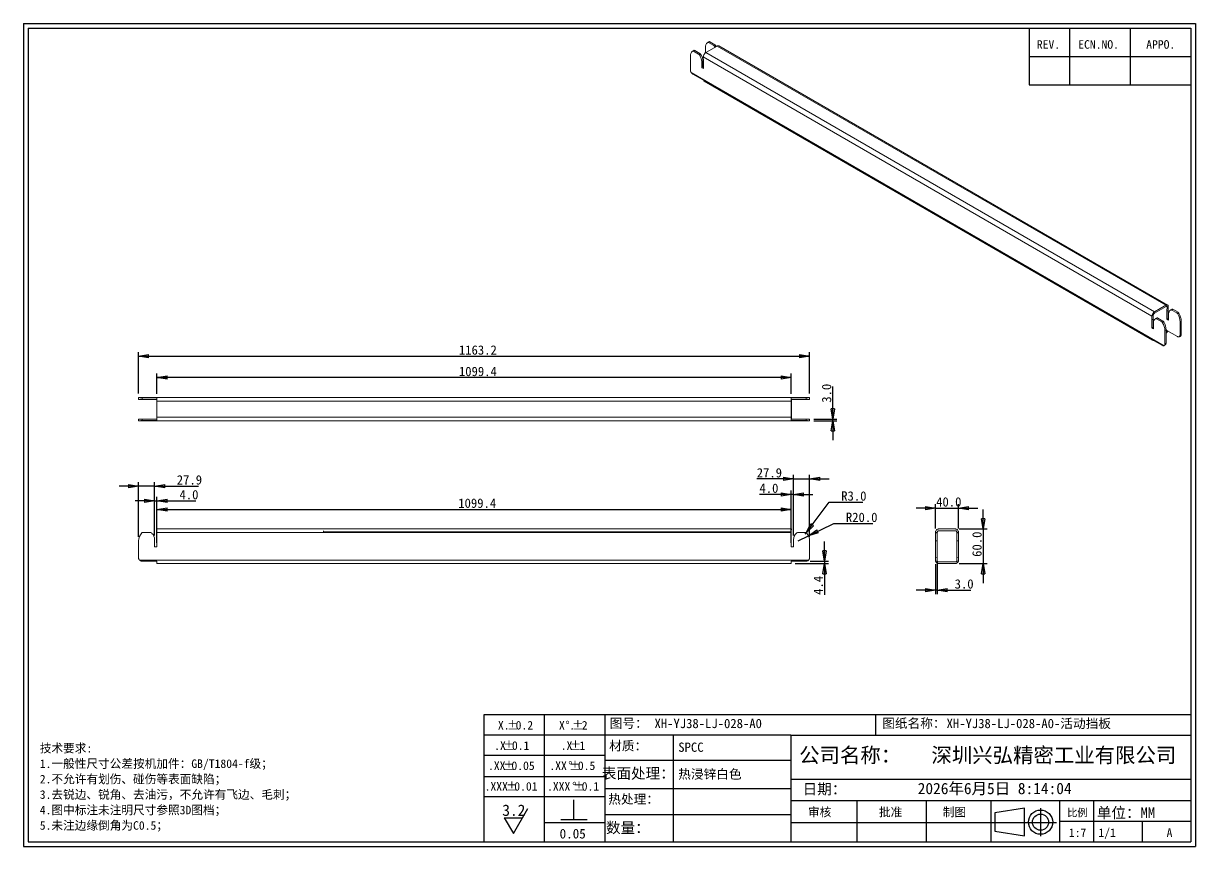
# Model space of a CAD drawing. Header units: millimetres. Extents: x 3 to 294, y 3 to 207.
import ezdxf

# ---------------------------------------------------------------- set-up
doc = ezdxf.new("R2010")
doc.units = ezdxf.units.MM
doc.linetypes.add('CENTERX2', pattern=[20.32, 12.7, -2.54, 2.54, -2.54])
doc.layers.add('图框', color=7, linetype='Continuous')
doc.layers.add('粗实线层', color=7, linetype='Continuous', lineweight=25)
doc.styles.add('SLDTEXTSTYLE0', font='SIMKAI.TTF')
doc.styles.add('SLDTEXTSTYLE1', font='SIMHEI.TTF', dxfattribs={"bigfont": 'bigfont'})
doc.styles.add('SLDTEXTSTYLE2', font='SIMSUN.TTC')
doc.styles.add('SLDTEXTSTYLE3', font='SIMSUN.TTC', dxfattribs={"bigfont": 'bigfont'})
doc.styles.add('SLDTEXTSTYLE4', font='SIMKAI.TTF')
doc.styles.add('SLDTEXTSTYLE5', font='SIMKAI.TTF', dxfattribs={"bigfont": 'bigfont'})
doc.dimstyles.new('SLDDIMSTYLE0', dxfattribs={"dimtxt": 2.3, "dimasz": 2.5, "dimexe": 0, "dimexo": 0.0625, "dimgap": 0.575, "dimtad": 2, "dimdec": 1, "dimlfac": 7, "dimrnd": 1e-09, "dimzin": 12, "dimdsep": 46, "dimtxsty": 'SLDTEXTSTYLE2', "dimblk1": 'CLOSED', "dimblk2": 'CLOSED', "dimsah": 1, "dimcen": 0.09, "dimadec": 0, "dimazin": 3, "dimtfac": 1, "dimtdec": 1, "dimtofl": 0, "dimtmove": 0, "dimatfit": 3, "dimldrblk": 'CLOSED', "dimfxl": 0, "dimfrac": 2, "dimtolj": 1, "dimtzin": 12, "dimarcsym": 0})
doc.dimstyles.new('SLDDIMSTYLE1', dxfattribs={"dimtxt": 2.3, "dimasz": 2.5, "dimexe": 0, "dimexo": 0.0625, "dimgap": 0.575, "dimtad": 2, "dimdec": 1, "dimlfac": 7, "dimrnd": 1e-09, "dimzin": 4, "dimdsep": 46, "dimtxsty": 'SLDTEXTSTYLE2', "dimblk1": 'CLOSED', "dimblk2": 'CLOSED', "dimsah": 1, "dimcen": 0.09, "dimadec": 0, "dimazin": 1, "dimtfac": 1, "dimtdec": 1, "dimtmove": 0, "dimatfit": 0, "dimldrblk": 'CLOSED', "dimfxl": 0, "dimfrac": 2, "dimtolj": 1, "dimtzin": 12, "dimarcsym": 0})
doc.dimstyles.new('SLDDIMSTYLE2', dxfattribs={"dimtxt": 2.3, "dimasz": 2.5, "dimexe": 0, "dimexo": 0.0625, "dimgap": 0.575, "dimtad": 2, "dimdec": 1, "dimlfac": 7, "dimrnd": 1e-09, "dimzin": 12, "dimdsep": 46, "dimtxsty": 'SLDTEXTSTYLE2', "dimblk1": 'CLOSED', "dimblk2": 'CLOSED', "dimsah": 1, "dimcen": 0.09, "dimadec": 0, "dimazin": 3, "dimtfac": 1, "dimtdec": 1, "dimtmove": 0, "dimatfit": 0, "dimldrblk": 'CLOSED', "dimfxl": 0, "dimfrac": 2, "dimtolj": 1, "dimtzin": 12, "dimarcsym": 0})
doc.dimstyles.new('SLDDIMSTYLE3', dxfattribs={"dimtxt": 2.3, "dimasz": 2.5, "dimexe": 0, "dimexo": 0.0625, "dimgap": 0.575, "dimtad": 0, "dimtih": 1, "dimtoh": 1, "dimdec": 1, "dimlfac": 7, "dimrnd": 1e-09, "dimzin": 4, "dimdsep": 46, "dimtxsty": 'SLDTEXTSTYLE2', "dimblk1": 'CLOSED', "dimblk2": 'CLOSED', "dimsah": 1, "dimcen": 0, "dimadec": 0, "dimazin": 1, "dimtfac": 1, "dimtdec": 1, "dimtofl": 0, "dimtmove": 0, "dimatfit": 3, "dimldrblk": 'CLOSED', "dimfxl": 0, "dimfrac": 2, "dimtolj": 1, "dimtzin": 12, "dimarcsym": 0})

# ---------------------------------------------------------------- blocks, each defined once
blk = doc.blocks.new('块8')
at = {"layer": '粗实线层'}
for p, q in [((184.46, 11.66), (184.46, 6.85)), ((181.31, 6.85), (187.82, 6.85))]:
    blk.add_line(p, q, dxfattribs=at)
blk = doc.blocks.new('SW_NOTE_0')
at = {"layer": '图框', "color": 0, "insert": (0, 3.26), "char_height": 2.8, "attachment_point": 1, "style": 'SLDTEXTSTYLE0'}
blk.add_mtext('3.2', dxfattribs=at)
blk = doc.blocks.new('块7')
at = {"layer": '图框', "lineweight": 25}
for p, q in [((135.52, 14.41), (139.1, 20.62)), ((133.27, 18.3), (137.77, 18.3)), ((133.27, 18.3), (135.52, 14.41))]:
    blk.add_line(p, q, dxfattribs=at)
at = {"layer": '图框', "color": 7}
blk.add_blockref('SW_NOTE_0', (132.77, 18.34), dxfattribs=at)
blk = doc.blocks.new('块9')
at = {"color": 7, "linetype": 'Continuous'}
blk.add_blockref('块7', (-132.98, -14.31), dxfattribs=at)
blk = doc.blocks.new('SW_NOTE_0_1')
at = {"layer": '图框', "color": 0, "attachment_point": 1, "style": 'SLDTEXTSTYLE1'}
for s, insert, char_height in [('技术要求:', (0, 2.46), 2.117), ('1.一般性尺寸公差按机加件：GB/T1804-f级；', (0, -1.36), 2.1167), ('2.不允许有划伤、碰伤等表面缺陷；', (0, -5.18), 2.1167), ('3.去锐边、锐角、去油污，不允许有飞边、毛刺；', (0, -9), 2.1167), ('4.图中标注未注明尺寸参照3D图档；', (0, -12.83), 2.1167), ('5.未注边缘倒角为C0.5；', (0, -16.65), 2.1167)]:
    blk.add_mtext(s, dxfattribs=dict(at, insert=insert, char_height=char_height))
blk = doc.blocks.new('SW_NOTE_0_2')
at = {"layer": '图框', "color": 0, "char_height": 2.117, "attachment_point": 2, "style": 'SLDTEXTSTYLE0'}
for s, insert in [('X.', (1.19, 2.46)), ('%%p', (3.42, 2.46)), ('0.2', (6.3, 2.46))]:
    blk.add_mtext(s, dxfattribs=dict(at, insert=insert))
blk = doc.blocks.new('SW_NOTE_0_3')
at = {"layer": '图框', "color": 0, "char_height": 2.117, "attachment_point": 2, "style": 'SLDTEXTSTYLE0'}
for s, insert in [('.X', (1.19, 2.46)), ('%%p', (3.42, 2.46)), ('0.1', (6.3, 2.46))]:
    blk.add_mtext(s, dxfattribs=dict(at, insert=insert))
blk = doc.blocks.new('SW_NOTE_0_4')
at = {"layer": '图框', "color": 0, "char_height": 2.117, "attachment_point": 2, "style": 'SLDTEXTSTYLE0'}
for s, insert in [('.XX', (1.79, 2.46)), ('%%p', (4.83, 2.46)), ('0.05', (8.31, 2.46))]:
    blk.add_mtext(s, dxfattribs=dict(at, insert=insert))
blk = doc.blocks.new('SW_NOTE_0_5')
at = {"layer": '图框', "color": 0, "char_height": 2.117, "attachment_point": 2, "style": 'SLDTEXTSTYLE0'}
for s, insert in [('.XXX', (2.38, 2.46)), ('%%p', (6.24, 2.46)), ('0.01', (9.72, 2.46))]:
    blk.add_mtext(s, dxfattribs=dict(at, insert=insert))
blk = doc.blocks.new('SW_NOTE_0_6')
at = {"layer": '图框', "color": 0, "char_height": 2.117, "attachment_point": 2}
for s, insert, style in [('.XXX', (2.38, 2.46), 'SLDTEXTSTYLE0'), ('%%d', (6.24, 2.46), 'SLDTEXTSTYLE0'), ('%%p', (7.4, 2.46), 'SLDTEXTSTYLE4'), ('0.1', (10.25, 2.46), 'SLDTEXTSTYLE0')]:
    blk.add_mtext(s, dxfattribs=dict(at, insert=insert, style=style))
blk = doc.blocks.new('SW_NOTE_0_7')
at = {"layer": '图框', "color": 0, "char_height": 2.117, "attachment_point": 2, "style": 'SLDTEXTSTYLE0'}
for s, insert in [('.XX', (1.79, 2.46)), ('%%d', (4.83, 2.46)), ('%%p', (5.96, 2.46)), ('0.5', (8.84, 2.46))]:
    blk.add_mtext(s, dxfattribs=dict(at, insert=insert))
blk = doc.blocks.new('SW_NOTE_0_8')
at = {"layer": '图框', "color": 0, "attachment_point": 2, "style": 'SLDTEXTSTYLE0'}
for s, insert, char_height in [('.X', (1.19, 2.46), 2.117), ('%%p', (3.42, 2.46), 2.117), ('1', (5.11, 2.46), 2.12)]:
    blk.add_mtext(s, dxfattribs=dict(at, insert=insert, char_height=char_height))
blk = doc.blocks.new('SW_NOTE_0_9')
at = {"layer": '图框', "color": 0, "attachment_point": 2, "style": 'SLDTEXTSTYLE0'}
for s, insert, char_height in [('X', (0.6, 2.46), 2.12), ('%%d', (2.01, 2.46), 2.117), ('.', (3.14, 2.46), 2.12), ('%%p', (4.55, 2.46), 2.117), ('2', (6.24, 2.46), 2.12)]:
    blk.add_mtext(s, dxfattribs=dict(at, insert=insert, char_height=char_height))
blk = doc.blocks.new('_Closed')
at = {"color": 0, "linetype": 'ByBlock', "lineweight": -2}
for p, q in [((-1, 0.166667), (0, 0)), ((-1, 0.166667), (-1, -0.166667)), ((0, 0), (-1, -0.166667)), ((0, 0), (-1, 0))]:
    blk.add_line(p, q, dxfattribs=at)
blk = doc.blocks.new('_D')
at = {"layer": '图框'}
for p, q in [((36.39, 78.48), (36.39, 87.75)), ((193.46, 78.48), (193.46, 87.75)), ((36.39, 86.75), (193.46, 86.75))]:
    blk.add_line(p, q, dxfattribs=at)
at = {"layer": '图框', "xscale": 2.5, "yscale": 2.5, "rotation": 180.0000000000004}
blk.add_blockref('_Closed', (36.39, 86.75, 197.21), dxfattribs=at)
at = {"layer": '图框', "xscale": 2.5, "yscale": 2.5}
blk.add_blockref('_Closed', (193.46, 86.75, 197.21), dxfattribs=at)
at = {"layer": '图框', "insert": (111.01, 89.43), "char_height": 2.3, "attachment_point": 1, "style": 'SLDTEXTSTYLE2'}
blk.add_mtext('1099.4', dxfattribs=at)
blk = doc.blocks.new('_D_1')
at = {"layer": '图框'}
for p, q in [((35.82, 88.86), (31.01, 88.86)), ((35.82, 80.32), (35.82, 89.86)), ((35.82, 88.86), (36.39, 88.86)), ((36.39, 80.86), (36.39, 89.86)), ((36.39, 88.86), (45.99, 88.86))]:
    blk.add_line(p, q, dxfattribs=at)
at = {"layer": '图框', "xscale": 2.5, "yscale": 2.5}
blk.add_blockref('_Closed', (35.82, 88.86, 197.21), dxfattribs=at)
at = {"layer": '图框', "xscale": 2.5, "yscale": 2.5, "rotation": 180.0000000000004}
blk.add_blockref('_Closed', (36.39, 88.86, 197.21), dxfattribs=at)
at = {"layer": '图框', "insert": (41.98, 91.54), "char_height": 2.3, "attachment_point": 1, "style": 'SLDTEXTSTYLE2'}
blk.add_mtext('4.0', dxfattribs=at)
blk = doc.blocks.new('_D_2')
at = {"layer": '图框'}
for p, q in [((31.84, 79.94), (31.84, 93.52)), ((35.82, 80.32), (35.82, 93.52)), ((31.84, 92.52), (27.03, 92.52)), ((35.82, 92.52), (31.84, 92.52)), ((35.82, 92.52), (46.66, 92.52))]:
    blk.add_line(p, q, dxfattribs=at)
at = {"layer": '图框', "xscale": 2.5, "yscale": 2.5}
for p, rotation in [((31.84, 92.52, 197.21), 4.249361584063304e-05), ((35.82, 92.52, 197.21), 180.0000424936158)]:
    blk.add_blockref('_Closed', p, dxfattribs=dict(at, rotation=rotation))
at = {"layer": '图框', "insert": (41.31, 95.2), "char_height": 2.3, "attachment_point": 1, "rotation": 0, "style": 'SLDTEXTSTYLE2'}
blk.add_mtext('27.9', dxfattribs=at)
blk = doc.blocks.new('_D_3')
at = {"layer": '图框'}
for p, q in [((193.46, 90.46), (185.58, 90.46)), ((193.46, 80.86), (193.46, 91.46)), ((194.03, 90.46), (193.46, 90.46)), ((194.03, 80.32), (194.03, 91.46)), ((194.03, 90.46), (198.83, 90.46))]:
    blk.add_line(p, q, dxfattribs=at)
at = {"layer": '图框', "xscale": 2.5, "yscale": 2.5}
for p, rotation in [((193.46, 90.46, 197.21), 359.9999999957581), ((194.03, 90.46, 197.21), 179.9999999957581)]:
    blk.add_blockref('_Closed', p, dxfattribs=dict(at, rotation=rotation))
at = {"layer": '图框', "insert": (185.58, 93.14), "char_height": 2.3, "attachment_point": 1, "rotation": 360, "style": 'SLDTEXTSTYLE2'}
blk.add_mtext('4.0', dxfattribs=at)
blk = doc.blocks.new('_D_4')
at = {"layer": '图框'}
for p, q in [((194.03, 94.28), (184.91, 94.28)), ((194.03, 80.32), (194.03, 95.28)), ((194.03, 94.28), (198.01, 94.28)), ((198.01, 79.94), (198.01, 95.28)), ((198.01, 94.28), (202.82, 94.28))]:
    blk.add_line(p, q, dxfattribs=at)
at = {"layer": '图框', "xscale": 2.5, "yscale": 2.5}
for p, rotation in [((194.03, 94.28, 197.21), 359.9999578701519), ((198.01, 94.28, 197.21), 179.9999578701519)]:
    blk.add_blockref('_Closed', p, dxfattribs=dict(at, rotation=rotation))
at = {"layer": '图框', "insert": (184.91, 96.95), "char_height": 2.3, "attachment_point": 1, "rotation": 360, "style": 'SLDTEXTSTYLE2'}
blk.add_mtext('27.9', dxfattribs=at)
blk = doc.blocks.new('_D_5')
at = {"layer": '图框'}
for p, q in [((201.67, 73.97), (201.67, 78.77)), ((194.45, 73.33), (202.67, 73.33)), ((198.14, 73.97), (202.67, 73.97)), ((201.67, 73.97), (201.67, 73.33)), ((201.67, 73.33), (201.67, 65.59))]:
    blk.add_line(p, q, dxfattribs=at)
at = {"layer": '图框', "xscale": 2.5, "yscale": 2.5}
for p, rotation in [((201.67, 73.97, 197.21), 270.0000000000004), ((201.67, 73.33, 197.21), 90.0000000000004)]:
    blk.add_blockref('_Closed', p, dxfattribs=dict(at, rotation=rotation))
at = {"layer": '图框', "insert": (199, 65.59), "char_height": 2.3, "attachment_point": 1, "rotation": 90, "style": 'SLDTEXTSTYLE2'}
blk.add_mtext('4.4', dxfattribs=at)
blk = doc.blocks.new('_D_6')
at = {"layer": '图框'}
for p, q in [((197.72, 80.2), (203.99, 83.27)), ((203.99, 83.27), (213.68, 83.27)), ((195.16, 78.94), (197.72, 80.2))]:
    blk.add_line(p, q, dxfattribs=at)
at = {"layer": '图框', "xscale": 2.5, "yscale": 2.5, "rotation": 206.0971748788632}
blk.add_blockref('_Closed', (197.72, 80.2, 197.21), dxfattribs=at)
at = {"layer": '图框', "insert": (206.99, 85.94), "char_height": 2.3, "attachment_point": 1, "style": 'SLDTEXTSTYLE2'}
blk.add_mtext('R20.0', dxfattribs=at)
blk = doc.blocks.new('_D_7')
at = {"layer": '图框'}
for p, q in [((197.17, 80.96), (202.83, 88.55)), ((202.83, 88.55), (211.18, 88.55)), ((196.91, 80.62), (197.17, 80.96))]:
    blk.add_line(p, q, dxfattribs=at)
at = {"layer": '图框', "xscale": 2.5, "yscale": 2.5, "rotation": 233.27117874216}
blk.add_blockref('_Closed', (197.17, 80.96, 197.21), dxfattribs=at)
at = {"layer": '图框', "insert": (205.83, 91.22), "char_height": 2.3, "attachment_point": 1, "style": 'SLDTEXTSTYLE2'}
blk.add_mtext('R3.0', dxfattribs=at)
blk = doc.blocks.new('_D_8')
at = {"layer": '图框'}
for p, q in [((36.39, 115.36), (36.39, 120.35)), ((193.45, 119.35), (36.39, 119.35)), ((193.45, 115.36), (193.45, 120.35))]:
    blk.add_line(p, q, dxfattribs=at)
at = {"layer": '图框', "xscale": 2.5, "yscale": 2.5, "rotation": 180.0000000000004}
blk.add_blockref('_Closed', (36.39, 119.35, -165.44), dxfattribs=at)
at = {"layer": '图框', "xscale": 2.5, "yscale": 2.5}
blk.add_blockref('_Closed', (193.45, 119.35, -165.44), dxfattribs=at)
at = {"layer": '图框', "insert": (111.17, 122.03), "char_height": 2.3, "attachment_point": 1, "style": 'SLDTEXTSTYLE2'}
blk.add_mtext('1099.4', dxfattribs=at)
blk = doc.blocks.new('_D_9')
at = {"layer": '图框'}
for p, q in [((31.84, 115.39), (31.84, 125.65)), ((198.01, 115.39), (198.01, 125.65)), ((31.84, 124.65), (198.01, 124.65))]:
    blk.add_line(p, q, dxfattribs=at)
at = {"layer": '图框', "xscale": 2.5, "yscale": 2.5}
for p, rotation in [((31.84, 124.65, -165.44), 179.9995921291836), ((198.01, 124.65, -165.44), 359.9995921291837)]:
    blk.add_blockref('_Closed', p, dxfattribs=dict(at, rotation=rotation))
at = {"layer": '图框', "insert": (111.17, 127.33), "char_height": 2.3, "attachment_point": 1, "rotation": 359.9996, "style": 'SLDTEXTSTYLE2'}
blk.add_mtext('1163.2', dxfattribs=at)
blk = doc.blocks.new('_D_10')
at = {"layer": '图框'}
for p, q in [((203.72, 109.11), (203.72, 117.16)), ((199.01, 109.11), (204.72, 109.11)), ((199.01, 108.68), (204.72, 108.68)), ((203.72, 108.68), (203.72, 109.11)), ((203.72, 108.68), (203.72, 103.87))]:
    blk.add_line(p, q, dxfattribs=at)
at = {"layer": '图框', "xscale": 2.5, "yscale": 2.5}
for p, rotation in [((203.72, 109.11, -165.44), 270.0000000000004), ((203.72, 108.68, -165.44), 90.0000000000004)]:
    blk.add_blockref('_Closed', p, dxfattribs=dict(at, rotation=rotation))
at = {"layer": '图框', "insert": (201.05, 113.14), "char_height": 2.3, "attachment_point": 1, "rotation": 90, "style": 'SLDTEXTSTYLE2'}
blk.add_mtext('3.0', dxfattribs=at)
blk = doc.blocks.new('_D_11')
at = {"layer": '图框'}
for p, q in [((229.17, 87.07), (224.36, 87.07)), ((229.17, 82.05), (229.17, 88.07)), ((229.17, 87.07), (234.88, 87.07)), ((234.88, 82.05), (234.88, 88.07)), ((234.88, 87.07), (239.69, 87.07))]:
    blk.add_line(p, q, dxfattribs=at)
at = {"layer": '图框', "xscale": 2.5, "yscale": 2.5}
for p, rotation in [((229.17, 87.07, 146.61), 7.556997923157315e-12), ((234.88, 87.07, 146.61), 180.0000000000076)]:
    blk.add_blockref('_Closed', p, dxfattribs=dict(at, rotation=rotation))
at = {"layer": '图框', "insert": (229.34, 89.75), "char_height": 2.3, "attachment_point": 1, "style": 'SLDTEXTSTYLE2'}
blk.add_mtext('40.0', dxfattribs=at)
blk = doc.blocks.new('_D_12')
at = {"layer": '图框'}
for p, q in [((240.97, 81.9), (240.97, 86.71)), ((235.03, 81.9), (241.97, 81.9)), ((240.97, 81.9), (240.97, 73.33)), ((235.03, 73.33), (241.97, 73.33)), ((240.97, 73.33), (240.97, 68.52))]:
    blk.add_line(p, q, dxfattribs=at)
at = {"layer": '图框', "xscale": 2.5, "yscale": 2.5}
for p, rotation in [((240.97, 81.9, 146.61), 270.0000000000209), ((240.97, 73.33, 146.61), 90.00000000002085)]:
    blk.add_blockref('_Closed', p, dxfattribs=dict(at, rotation=rotation))
at = {"layer": '图框', "insert": (238.29, 75), "char_height": 2.3, "attachment_point": 1, "rotation": 90, "style": 'SLDTEXTSTYLE2'}
blk.add_mtext('60.0', dxfattribs=at)
blk = doc.blocks.new('_D_13')
at = {"layer": '图框'}
for p, q in [((229.17, 73.19), (229.17, 65.77)), ((229.6, 73.9), (229.6, 65.77)), ((229.17, 66.77), (224.36, 66.77)), ((229.6, 66.77), (229.17, 66.77)), ((229.6, 66.77), (237.93, 66.77))]:
    blk.add_line(p, q, dxfattribs=at)
at = {"layer": '图框', "xscale": 2.5, "yscale": 2.5}
for p, rotation in [((229.17, 66.77, 146.61), 7.556997923157315e-12), ((229.6, 66.77, 146.61), 180.0000000000076)]:
    blk.add_blockref('_Closed', p, dxfattribs=dict(at, rotation=rotation))
at = {"layer": '图框', "insert": (233.92, 69.45), "char_height": 2.3, "attachment_point": 1, "style": 'SLDTEXTSTYLE2'}
blk.add_mtext('3.0', dxfattribs=at)

msp = doc.modelspace()

# ---------------------------------------------------------------- linework, layer by layer
at = {"color": 7, "linetype": 'Continuous', "lineweight": 18}
for p, q in [((169.345, 200.313), (169.042, 200.138)), ((169.559, 200.291), (169.256, 200.116)), ((169.559, 200.291), (170.827, 199.559)), ((172.216, 201.004), (172.216, 199.712)), ((172.286, 199.767), (175.115, 201.4)), ((173.082, 202.47), (172.779, 202.295)), ((173.297, 202.449), (172.994, 202.274)), ((174.261, 201.542), (172.994, 202.274)), ((173.297, 202.449), (174.565, 201.717)), ((174.261, 201.542), (174.565, 201.717)), ((174.767, 201.51), (174.464, 201.335)), ((174.464, 201.335), (174.567, 201.17)), ((174.567, 201.17), (174.87, 201.345)), ((174.567, 201.17), (174.605, 201.105)), ((174.87, 201.345), (174.767, 201.51)), ((174.908, 201.28), (174.87, 201.345)), ((286.214, 137.263), (175.115, 201.4)), ((286.64, 137.307), (175.546, 201.441)), ((168.478, 198.847), (168.478, 195.488)), ((170.524, 199.384), (169.256, 200.116)), ((170.524, 199.384), (170.827, 199.559)), ((171.03, 199.352), (170.727, 199.177)), ((170.727, 199.177), (170.829, 199.012)), ((170.829, 199.012), (171.132, 199.187)), ((171.132, 199.187), (171.03, 199.352)), ((171.599, 197.704), (171.296, 197.529)), ((171.296, 197.529), (171.296, 196.028)), ((171.599, 197.704), (171.599, 196.203)), ((171.7, 197.732), (171.689, 198.712)), ((282.771, 134.586), (171.689, 198.712)), ((171.7, 195.795), (171.7, 197.732)), ((172.286, 199.767), (283.386, 135.63)), ((168.67, 194.856), (285.779, 127.25)), ((171.296, 196.028), (171.599, 196.203)), ((171.296, 196.028), (171.7, 195.795)), ((171.599, 196.203), (171.7, 196.145)), ((171.724, 192.926), (169.118, 194.431)), ((171.878, 192.714), (282.937, 128.601)), ((286.311, 136.974), (283.381, 135.283)), ((286.214, 137.263), (283.386, 135.63)), ((286.51, 136.859), (286.497, 135.777)), ((286.8, 135.952), (286.812, 136.918)), ((282.771, 134.586), (282.759, 133.619)), ((282.759, 133.619), (283.062, 133.794)), ((282.759, 131.682), (282.759, 133.619)), ((283.062, 133.794), (283.074, 134.761)), ((283.062, 133.794), (283.062, 131.857)), ((283.881, 134.04), (283.578, 133.865)), ((283.934, 134.068), (283.631, 133.893)), ((283.631, 133.893), (283.733, 133.94)), ((283.733, 133.94), (284.036, 134.115)), ((283.934, 134.068), (283.881, 134.04)), ((284.036, 134.115), (283.934, 134.068)), ((284.239, 134.088), (283.936, 133.913)), ((285.204, 133.181), (283.936, 133.913)), ((284.239, 134.088), (285.507, 133.356)), ((286.497, 135.777), (286.8, 135.952)), ((286.497, 133.839), (286.497, 135.777)), ((286.8, 134.014), (286.497, 133.839)), ((286.901, 133.606), (286.497, 133.839)), ((286.8, 134.014), (286.8, 135.952)), ((286.901, 133.956), (286.8, 134.014)), ((286.901, 135.107), (286.901, 133.606)), ((287.618, 136.198), (287.315, 136.023)), ((287.671, 136.226), (287.368, 136.051)), ((287.368, 136.051), (287.471, 136.098)), ((287.471, 136.098), (287.774, 136.273)), ((287.671, 136.226), (287.618, 136.198)), ((287.774, 136.273), (287.671, 136.226)), ((287.977, 136.246), (287.673, 136.071)), ((288.941, 135.339), (287.673, 136.071)), ((287.977, 136.246), (289.244, 135.514)), ((288.941, 135.339), (289.244, 135.514)), ((289.464, 135.279), (289.161, 135.104)), ((283.062, 131.857), (282.759, 131.682)), ((283.163, 131.448), (282.759, 131.682)), ((283.062, 131.857), (283.163, 131.798)), ((283.163, 132.95), (283.163, 131.448)), ((285.204, 133.181), (285.507, 133.356)), ((285.726, 133.121), (285.423, 132.946)), ((286.285, 131.188), (285.982, 131.013)), ((285.982, 127.665), (285.982, 131.013)), ((286.285, 131.188), (286.285, 127.886)), ((286.295, 130.684), (286.285, 130.679)), ((286.496, 131.002), (289.103, 129.498)), ((286.497, 131.034), (286.497, 131.003)), ((290.022, 133.346), (289.719, 133.171)), ((289.719, 129.861), (289.719, 133.171)), ((290.022, 133.346), (290.022, 129.987)), ((285.387, 127.318), (282.78, 128.823)), ((286.285, 127.886), (285.982, 127.665)), ((289.501, 129.439), (289.806, 129.565)), ((290.022, 129.987), (289.719, 129.861)), ((289.83, 129.576), (289.801, 129.571)), ((285.825, 127.277), (286.129, 127.499)), ((31.837, 114.393), (31.837, 113.965)), ((32.108, 114.393), (197.726, 114.393)), ((36.394, 114.36), (32.708, 114.36)), ((32.708, 114.36), (32.708, 113.965)), ((36.394, 113.963), (32.708, 113.965)), ((36.366, 113.536), (36.366, 109.536)), ((36.372, 113.679), (36.372, 109.536)), ((36.394, 114.36), (36.394, 113.536)), ((36.394, 113.536), (36.394, 109.536)), ((193.455, 113.536), (36.394, 113.536)), ((197.141, 114.364), (193.455, 114.364)), ((193.455, 113.536), (193.455, 114.364)), ((197.141, 113.965), (193.455, 113.964)), ((193.455, 109.536), (193.455, 113.536)), ((193.478, 109.393), (193.478, 113.536)), ((193.484, 109.536), (193.484, 113.536)), ((197.141, 113.965), (197.141, 114.364)), ((198.012, 113.965), (198.012, 114.393)), ((31.837, 109.108), (31.837, 108.679)), ((197.741, 108.679), (32.123, 108.679)), ((32.708, 109.108), (36.394, 109.108)), ((32.708, 109.108), (32.708, 108.709)), ((32.708, 108.709), (36.394, 108.709)), ((36.394, 109.536), (193.455, 109.536)), ((36.394, 109.536), (36.394, 108.709)), ((193.455, 108.713), (193.455, 109.536)), ((193.455, 109.109), (197.141, 109.108)), ((193.455, 108.713), (197.141, 108.713)), ((197.141, 108.713), (197.141, 109.108)), ((198.012, 108.679), (198.012, 109.108)), ((36.366, 81.904), (193.484, 81.904)), ((77.655, 81.047), (77.655, 81.475)), ((234.026, 81.904), (230.026, 81.904)), ((234.169, 81.475), (230.026, 81.475)), ((31.837, 78.942), (31.837, 74.828)), ((34.73, 81.047), (32.937, 81.047)), ((35.017, 80.937), (35.162, 80.806)), ((35.823, 79.321), (35.823, 77.482)), ((36.394, 79.855), (36.377, 81.047)), ((193.472, 81.047), (36.377, 81.047)), ((36.394, 77.482), (36.394, 79.855)), ((193.474, 81.19), (77.655, 81.19)), ((193.472, 81.047), (193.455, 79.855)), ((193.455, 77.482), (193.455, 79.855)), ((193.474, 81.19), (193.472, 81.047)), ((194.027, 79.321), (194.027, 77.482)), ((194.688, 80.806), (194.832, 80.937)), ((196.912, 81.047), (195.119, 81.047)), ((198.012, 74.841), (198.012, 78.942)), ((229.169, 81.047), (229.597, 81.047)), ((229.169, 80.914), (229.169, 81.047)), ((229.597, 80.914), (229.169, 80.914)), ((229.169, 80.914), (229.169, 78.942)), ((229.597, 78.942), (229.169, 78.942)), ((229.169, 74.841), (229.169, 78.942)), ((229.597, 81.047), (229.597, 80.914)), ((229.597, 78.942), (229.597, 80.914)), ((229.597, 78.942), (229.597, 74.898)), ((234.454, 81.19), (234.454, 81.047)), ((234.454, 81.047), (234.883, 81.047)), ((234.454, 80.914), (234.454, 81.047)), ((234.883, 80.914), (234.454, 80.914)), ((234.454, 80.914), (234.454, 78.942)), ((234.883, 78.942), (234.454, 78.942)), ((234.454, 74.888), (234.454, 78.942)), ((234.883, 81.047), (234.883, 80.914)), ((234.883, 78.942), (234.883, 80.914)), ((234.883, 78.942), (234.883, 74.828)), ((35.823, 77.482), (36.394, 77.482)), ((194.027, 77.482), (193.455, 77.482)), ((32.108, 74.19), (197.726, 74.19)), ((36.394, 73.953), (32.708, 73.953)), ((36.394, 73.953), (36.394, 73.333)), ((193.455, 73.333), (36.394, 73.333)), ((197.141, 73.966), (193.455, 73.966)), ((193.455, 73.333), (193.455, 73.966)), ((193.455, 73.953), (197.141, 73.953)), ((229.597, 74.898), (229.169, 74.841)), ((229.597, 74.019), (229.198, 73.966)), ((234.169, 73.761), (229.883, 73.761)), ((234.026, 73.333), (230.026, 73.333)), ((234.883, 74.828), (234.454, 74.888)), ((234.85, 73.953), (234.454, 74.008))]:
    msp.add_line(p, q, dxfattribs=at)
at = {"color": 8, "linetype": 'Continuous', "lineweight": 18}
for p, q in [((286.51, 136.859), (286.311, 136.974)), ((283.062, 133.017), (283.163, 132.959)), ((283.163, 132.492), (283.062, 132.55)), ((286.285, 131.157), (286.497, 131.034)), ((286.295, 130.684), (286.285, 130.69)), ((36.394, 113.679), (36.372, 113.679)), ((193.478, 113.536), (193.455, 113.536)), ((36.372, 109.536), (36.394, 109.536)), ((193.455, 109.393), (193.478, 109.393)), ((197.141, 73.953), (197.141, 73.966))]:
    msp.add_line(p, q, dxfattribs=at)
at = {"color": 7, "linetype": 'Continuous', "lineweight": 18, "flags": 128}
for points in [[(229.598, 74.019), (229.608, 73.967), (229.627, 73.918), (229.655, 73.874), (229.691, 73.835), (229.733, 73.803), (229.78, 73.78), (229.831, 73.765), (229.883, 73.761)], [(234.169, 73.761), (234.22, 73.766), (234.269, 73.779), (234.315, 73.802), (234.357, 73.832), (234.392, 73.869), (234.42, 73.912), (234.441, 73.959), (234.453, 74.009)]]:
    msp.add_lwpolyline(points, dxfattribs=at)
at = {"color": 7, "linetype": 'Continuous', "lineweight": 18}
for centre, radius, start, end in [((169.434, 200.117), 0.215, 54.2189, 114.47065), ((173.67, 201.139), 1.46, 127.81094, 185.28748), ((172.869, 202.102), 0.212, 54.04509, 116.45389), ((173.171, 202.275), 0.215, 54.2189, 114.47065), ((173.941, 201.026), 0.608, 30.60866, 58.20765), ((174.244, 201.201), 0.608, 30.60866, 58.20765), ((169.932, 198.981), 1.46, 127.81094, 185.28748), ((169.131, 199.945), 0.212, 54.04509, 116.45389), ((170.204, 198.868), 0.608, 30.60866, 58.20765), ((170.507, 199.043), 0.608, 30.60866, 58.20765), ((168.368, 197.421), 2.931, 2.11214, 32.87753), ((168.671, 197.596), 2.931, 2.11214, 32.87753), ((172.056, 193.004), 0.341, 193.26855, 238.5607), ((284.131, 133.058), 0.973, 120.90759, 186.37228), ((283.808, 133.73), 0.223, 55.11452, 109.65492), ((284.111, 133.905), 0.223, 55.11452, 109.65492), ((287.868, 135.215), 0.973, 120.90759, 186.37228), ((287.546, 135.888), 0.223, 55.11452, 109.65492), ((287.849, 136.063), 0.223, 55.11452, 109.65492), ((288.611, 134.811), 0.623, 28.07343, 57.97435), ((285.63, 133.036), 4.091, 1.88422, 30.35769), ((288.914, 134.986), 0.623, 28.07343, 57.97435), ((285.933, 133.211), 4.091, 1.88422, 30.35769), ((284.874, 132.653), 0.623, 28.07343, 57.97435), ((281.893, 130.879), 4.091, 1.88422, 30.35769), ((285.177, 132.828), 0.623, 28.07343, 57.97435), ((282.196, 131.053), 4.091, 1.88422, 30.35769), ((285.457, 131.396), 1.344, 307.99698, 337.63756), ((286.05, 131.062), 0.45, 303.00799, 352.43626), ((283.104, 128.89), 0.33, 191.74709, 288.25829), ((234.026, 81.047), 0.429, 360, 90), ((34.694, 78.942), 2.857, 136.33736, 180), ((32.937, 80.618), 0.429, 90, 136.33736), ((34.73, 80.618), 0.429, 47.97269, 90), ((33.823, 79.321), 2, 0, 47.97269), ((196.027, 79.321), 2, 132.02731, 180), ((195.119, 80.618), 0.429, 90, 132.02731), ((196.912, 80.618), 0.429, 43.66264, 90), ((195.155, 78.942), 2.857, 0, 43.66264), ((230.026, 74.19), 0.857, 195.12619, 270), ((234.026, 74.19), 0.857, 270, 343.94307)]:
    msp.add_arc(centre, radius, start, end, dxfattribs=at)
for points, knots in [([(175.543, 201.435), (175.531, 201.444), (175.492, 201.474), (175.399, 201.486), (175.267, 201.474), (175.168, 201.426), (175.115, 201.4)], [0, 0, 0, 0, 0.1082724, 0.3778279, 0.6664658, 1, 1, 1, 1]), ([(172.286, 199.767), (172.236, 199.738), (172.147, 199.672), (171.998, 199.525), (171.852, 199.318), (171.749, 199.086), (171.699, 198.881), (171.688, 198.771), (171.689, 198.712)], [0, 0, 0, 0, 0.125, 0.25, 0.5, 0.75, 0.875, 1, 1, 1, 1]), ([(168.67, 194.856), (168.653, 194.885), (168.62, 194.944), (168.578, 195.035), (168.542, 195.128), (168.514, 195.221), (168.493, 195.313), (168.481, 195.402), (168.478, 195.46), (168.478, 195.488)], [0, 0, 0, 0, 0.1421621, 0.2845815, 0.4272239, 0.5700838, 0.713162, 0.856465, 1, 1, 1, 1]), ([(169.118, 194.431), (169.109, 194.436), (169.092, 194.446), (169.066, 194.462), (169.04, 194.479), (169.014, 194.497), (168.988, 194.516), (168.962, 194.536), (168.935, 194.557), (168.884, 194.6), (168.809, 194.67), (168.739, 194.753), (168.694, 194.817), (168.678, 194.843), (168.67, 194.856)], [0, 0, 0, 0, 0.0544493, 0.1088963, 0.1633429, 0.2177894, 0.2722358, 0.3266814, 0.3811266, 0.435572, 0.6486661, 0.8617461, 0.9308697, 1, 1, 1, 1]), ([(286.214, 137.263), (286.265, 137.292), (286.354, 137.33), (286.503, 137.357), (286.649, 137.322), (286.752, 137.213), (286.802, 137.071), (286.812, 136.976), (286.812, 136.918)], [0, 0, 0, 0, 0.125, 0.25, 0.5, 0.75, 0.875, 1, 1, 1, 1]), ([(282.771, 134.586), (282.772, 134.643), (282.785, 134.753), (282.839, 134.955), (282.946, 135.184), (283.095, 135.39), (283.246, 135.536), (283.335, 135.601), (283.386, 135.63)], [0, 0, 0, 0, 0.125, 0.25, 0.5, 0.75, 0.875, 1, 1, 1, 1]), ([(286.124, 127.505), (286.168, 127.544), (286.263, 127.628), (286.277, 127.796), (286.285, 127.886)], [0, 0, 0, 0, 0.462157, 1, 1, 1, 1]), ([(289.103, 129.498), (289.112, 129.493), (289.129, 129.484), (289.154, 129.471), (289.179, 129.46), (289.213, 129.446), (289.256, 129.432), (289.306, 129.42), (289.355, 129.415), (289.417, 129.415), (289.489, 129.429), (289.563, 129.468), (289.626, 129.528), (289.675, 129.609), (289.701, 129.691), (289.714, 129.764), (289.718, 129.808), (289.719, 129.841), (289.719, 129.854), (289.719, 129.861)], [0, 0, 0, 0, 0.0261783, 0.0523566, 0.0785348, 0.104713, 0.1582074, 0.2117022, 0.2661577, 0.3206134, 0.4267925, 0.5320089, 0.6375317, 0.7475084, 0.8572172, 0.9105414, 0.9638656, 0.9819328, 1, 1, 1, 1]), ([(285.779, 127.25), (285.773, 127.247), (285.762, 127.242), (285.743, 127.236), (285.725, 127.231), (285.707, 127.227), (285.688, 127.225), (285.668, 127.224), (285.649, 127.225), (285.608, 127.228), (285.545, 127.243), (285.473, 127.272), (285.42, 127.299), (285.398, 127.312), (285.387, 127.318)], [0, 0, 0, 0, 0.052839, 0.105673, 0.1585062, 0.2113401, 0.2641748, 0.317009, 0.3698424, 0.4226757, 0.6378228, 0.8529712, 0.9264845, 1, 1, 1, 1]), ([(285.982, 127.665), (285.982, 127.64), (285.98, 127.591), (285.969, 127.523), (285.953, 127.46), (285.93, 127.403), (285.901, 127.353), (285.866, 127.31), (285.825, 127.275), (285.795, 127.257), (285.779, 127.25)], [0, 0, 0, 0, 0.1255645, 0.2509626, 0.376199, 0.501278, 0.626204, 0.7509736, 0.8755829, 1, 1, 1, 1]), ([(32.108, 114.393), (32.084, 114.393), (32.038, 114.393), (31.978, 114.393), (31.927, 114.393), (31.887, 114.393), (31.858, 114.393), (31.841, 114.393), (31.837, 114.393), (31.837, 114.393)], [0, 0, 0, 0, 0.1421621, 0.2845815, 0.4272239, 0.5700838, 0.713162, 0.856465, 1, 1, 1, 1]), ([(32.708, 113.965), (32.696, 113.965), (32.672, 113.965), (32.636, 113.965), (32.601, 113.965), (32.553, 113.965), (32.493, 113.965), (32.422, 113.965), (32.353, 113.965), (32.265, 113.965), (32.163, 113.965), (32.058, 113.965), (31.969, 113.965), (31.9, 113.965), (31.862, 113.965), (31.844, 113.965), (31.839, 113.965), (31.837, 113.965), (31.837, 113.965), (31.837, 113.965)], [0, 0, 0, 0, 0.0261783, 0.0523566, 0.0785348, 0.104713, 0.1582074, 0.2117022, 0.2661577, 0.3206134, 0.4267925, 0.5320089, 0.6375317, 0.7475084, 0.8572172, 0.9105414, 0.9638656, 0.9819328, 1, 1, 1, 1]), ([(32.708, 114.36), (32.696, 114.36), (32.672, 114.36), (32.636, 114.361), (32.601, 114.362), (32.565, 114.363), (32.529, 114.365), (32.494, 114.367), (32.46, 114.369), (32.392, 114.374), (32.294, 114.383), (32.202, 114.39), (32.142, 114.393), (32.12, 114.393), (32.108, 114.393)], [0, 0, 0, 0, 0.0544493, 0.1088963, 0.1633429, 0.2177894, 0.2722358, 0.3266814, 0.3811266, 0.435572, 0.6486661, 0.8617461, 0.9308697, 1, 1, 1, 1]), ([(36.366, 113.536), (36.366, 113.63), (36.366, 113.782), (36.367, 113.914), (36.367, 113.963)], [0, 0, 0, 0, 0.6203794, 1, 1, 1, 1]), ([(193.482, 113.964), (193.482, 113.956), (193.483, 113.894), (193.483, 113.749), (193.484, 113.611), (193.484, 113.536)], [0, 0, 0, 0, 0.0678072, 0.5002695, 1, 1, 1, 1]), ([(197.726, 114.393), (197.718, 114.393), (197.701, 114.393), (197.674, 114.392), (197.647, 114.391), (197.619, 114.389), (197.59, 114.387), (197.561, 114.385), (197.531, 114.383), (197.469, 114.378), (197.372, 114.371), (197.265, 114.366), (197.188, 114.364), (197.157, 114.364), (197.141, 114.364)], [0, 0, 0, 0, 0.052839, 0.105673, 0.1585062, 0.2113401, 0.2641748, 0.317009, 0.3698424, 0.4226757, 0.6378228, 0.8529712, 0.9264845, 1, 1, 1, 1]), ([(198.012, 113.965), (198.012, 113.965), (198.012, 113.965), (198.01, 113.965), (198.006, 113.965), (197.999, 113.965), (197.986, 113.965), (197.964, 113.965), (197.936, 113.965), (197.892, 113.965), (197.823, 113.965), (197.723, 113.965), (197.606, 113.965), (197.475, 113.965), (197.357, 113.965), (197.261, 113.965), (197.205, 113.965), (197.165, 113.965), (197.149, 113.965), (197.141, 113.965)], [0, 0, 0, 0, 0.0267382, 0.0534763, 0.0802143, 0.1069523, 0.1614532, 0.2159543, 0.2711005, 0.3262468, 0.4332177, 0.5385176, 0.6435254, 0.7522636, 0.8601805, 0.9123955, 0.9646104, 0.9823052, 1, 1, 1, 1]), ([(198.012, 114.393), (198.012, 114.393), (198.009, 114.393), (197.995, 114.393), (197.971, 114.393), (197.939, 114.393), (197.898, 114.393), (197.848, 114.393), (197.791, 114.393), (197.748, 114.393), (197.726, 114.393)], [0, 0, 0, 0, 0.1255645, 0.2509626, 0.376199, 0.501278, 0.626204, 0.7509736, 0.8755829, 1, 1, 1, 1]), ([(31.837, 109.108), (31.837, 109.108), (31.837, 109.108), (31.84, 109.108), (31.844, 109.108), (31.851, 109.108), (31.864, 109.108), (31.885, 109.108), (31.913, 109.108), (31.958, 109.108), (32.026, 109.108), (32.126, 109.108), (32.243, 109.108), (32.375, 109.108), (32.492, 109.108), (32.588, 109.108), (32.644, 109.108), (32.684, 109.108), (32.7, 109.108), (32.708, 109.108)], [0, 0, 0, 0, 0.0267382, 0.0534763, 0.0802143, 0.1069523, 0.1614532, 0.2159543, 0.2711005, 0.3262468, 0.4332177, 0.5385176, 0.6435254, 0.7522636, 0.8601805, 0.9123955, 0.9646104, 0.9823052, 1, 1, 1, 1]), ([(31.837, 108.679), (31.837, 108.679), (31.84, 108.679), (31.854, 108.679), (31.878, 108.679), (31.91, 108.679), (31.952, 108.679), (32.001, 108.679), (32.058, 108.679), (32.101, 108.679), (32.123, 108.679)], [0, 0, 0, 0, 0.1255645, 0.2509626, 0.376199, 0.501278, 0.626204, 0.7509736, 0.8755829, 1, 1, 1, 1]), ([(32.123, 108.679), (32.132, 108.679), (32.149, 108.679), (32.175, 108.68), (32.202, 108.681), (32.23, 108.683), (32.259, 108.685), (32.288, 108.687), (32.318, 108.689), (32.38, 108.694), (32.478, 108.702), (32.584, 108.707), (32.661, 108.709), (32.693, 108.709), (32.708, 108.709)], [0, 0, 0, 0, 0.052839, 0.105673, 0.1585062, 0.2113401, 0.2641748, 0.317009, 0.3698424, 0.4226757, 0.6378228, 0.8529712, 0.9264845, 1, 1, 1, 1]), ([(36.367, 109.108), (36.367, 109.117), (36.366, 109.178), (36.366, 109.323), (36.366, 109.462), (36.366, 109.536)], [0, 0, 0, 0, 0.0678076, 0.50027, 1, 1, 1, 1]), ([(193.484, 109.536), (193.484, 109.442), (193.483, 109.29), (193.482, 109.159), (193.482, 109.109)], [0, 0, 0, 0, 0.6204862, 1, 1, 1, 1]), ([(197.141, 109.108), (197.153, 109.108), (197.177, 109.108), (197.213, 109.108), (197.249, 109.108), (197.297, 109.108), (197.356, 109.108), (197.427, 109.108), (197.496, 109.108), (197.585, 109.108), (197.686, 109.108), (197.792, 109.108), (197.88, 109.108), (197.949, 109.108), (197.987, 109.108), (198.005, 109.108), (198.01, 109.108), (198.012, 109.108), (198.012, 109.108), (198.012, 109.108)], [0, 0, 0, 0, 0.0261783, 0.0523566, 0.0785348, 0.104713, 0.1582074, 0.2117022, 0.2661577, 0.3206134, 0.4267925, 0.5320089, 0.6375317, 0.7475084, 0.8572172, 0.9105414, 0.9638656, 0.9819328, 1, 1, 1, 1]), ([(197.141, 108.713), (197.153, 108.712), (197.177, 108.712), (197.213, 108.712), (197.249, 108.711), (197.284, 108.709), (197.32, 108.708), (197.355, 108.706), (197.39, 108.703), (197.457, 108.698), (197.555, 108.69), (197.647, 108.682), (197.707, 108.679), (197.73, 108.679), (197.741, 108.679)], [0, 0, 0, 0, 0.0544493, 0.1088963, 0.1633429, 0.2177894, 0.2722358, 0.3266814, 0.3811266, 0.435572, 0.6486661, 0.8617461, 0.9308697, 1, 1, 1, 1]), ([(36.366, 81.904), (36.366, 81.904), (36.366, 81.887), (36.367, 81.813), (36.369, 81.665), (36.372, 81.456), (36.375, 81.244), (36.376, 81.118), (36.377, 81.047)], [0, 0, 0, 0, 0.125, 0.25, 0.5, 0.75, 0.875, 1, 1, 1, 1]), ([(193.472, 81.047), (193.473, 81.118), (193.475, 81.244), (193.477, 81.456), (193.48, 81.665), (193.482, 81.813), (193.483, 81.887), (193.484, 81.904), (193.484, 81.904)], [0, 0, 0, 0, 0.125, 0.25, 0.5, 0.75, 0.875, 1, 1, 1, 1]), ([(229.169, 81.047), (229.169, 81.118), (229.186, 81.244), (229.259, 81.456), (229.408, 81.665), (229.616, 81.813), (229.828, 81.887), (229.954, 81.904), (230.026, 81.904)], [0, 0, 0, 0, 0.125, 0.25, 0.5, 0.75, 0.875, 1, 1, 1, 1]), ([(234.026, 81.904), (234.097, 81.904), (234.223, 81.887), (234.435, 81.813), (234.644, 81.665), (234.792, 81.456), (234.866, 81.244), (234.883, 81.118), (234.883, 81.047)], [0, 0, 0, 0, 0.125, 0.25, 0.5, 0.75, 0.875, 1, 1, 1, 1]), ([(32.108, 74.19), (32.084, 74.213), (32.038, 74.263), (31.978, 74.345), (31.927, 74.433), (31.887, 74.527), (31.858, 74.625), (31.841, 74.726), (31.837, 74.794), (31.837, 74.828)], [0, 0, 0, 0, 0.1421621, 0.2845815, 0.4272239, 0.5700838, 0.713162, 0.856465, 1, 1, 1, 1]), ([(32.708, 73.953), (32.696, 73.953), (32.672, 73.953), (32.636, 73.955), (32.601, 73.959), (32.565, 73.964), (32.529, 73.97), (32.494, 73.978), (32.46, 73.988), (32.392, 74.009), (32.294, 74.051), (32.202, 74.11), (32.142, 74.159), (32.12, 74.179), (32.108, 74.19)], [0, 0, 0, 0, 0.0544493, 0.1088963, 0.1633429, 0.2177894, 0.2722358, 0.3266814, 0.3811266, 0.435572, 0.6486661, 0.8617461, 0.9308697, 1, 1, 1, 1]), ([(197.726, 74.19), (197.718, 74.182), (197.701, 74.167), (197.674, 74.146), (197.647, 74.126), (197.619, 74.107), (197.59, 74.089), (197.561, 74.072), (197.531, 74.056), (197.469, 74.027), (197.372, 73.993), (197.265, 73.973), (197.188, 73.967), (197.157, 73.966), (197.141, 73.966)], [0, 0, 0, 0, 0.052839, 0.105673, 0.1585062, 0.2113401, 0.2641748, 0.317009, 0.3698424, 0.4226757, 0.6378228, 0.8529712, 0.9264845, 1, 1, 1, 1]), ([(197.141, 73.953), (197.153, 73.953), (197.177, 73.953), (197.213, 73.955), (197.249, 73.959), (197.284, 73.964), (197.32, 73.97), (197.355, 73.978), (197.39, 73.988), (197.457, 74.009), (197.555, 74.051), (197.647, 74.11), (197.707, 74.159), (197.73, 74.179), (197.741, 74.19)], [0, 0, 0, 0, 0.0544493, 0.1088963, 0.1633429, 0.2177894, 0.2722358, 0.3266814, 0.3811266, 0.435572, 0.6486661, 0.8617461, 0.9308697, 1, 1, 1, 1]), ([(198.012, 74.841), (198.012, 74.811), (198.009, 74.749), (197.995, 74.658), (197.971, 74.57), (197.939, 74.484), (197.898, 74.402), (197.848, 74.325), (197.791, 74.254), (197.748, 74.21), (197.726, 74.19)], [0, 0, 0, 0, 0.1255645, 0.2509626, 0.376199, 0.501278, 0.626204, 0.7509736, 0.8755829, 1, 1, 1, 1]), ([(229.169, 74.841), (229.169, 74.811), (229.169, 74.749), (229.169, 74.658), (229.169, 74.57), (229.169, 74.484), (229.169, 74.402), (229.169, 74.325), (229.169, 74.254), (229.169, 74.21), (229.169, 74.19)], [0, 0, 0, 0, 0.1255645, 0.2509626, 0.376199, 0.501278, 0.626204, 0.7509736, 0.8755829, 1, 1, 1, 1]), ([(229.169, 74.19), (229.169, 74.182), (229.169, 74.167), (229.17, 74.146), (229.171, 74.126), (229.173, 74.107), (229.175, 74.089), (229.177, 74.072), (229.179, 74.056), (229.184, 74.027), (229.191, 73.993), (229.197, 73.973), (229.198, 73.967), (229.198, 73.966), (229.198, 73.966)], [0, 0, 0, 0, 0.052839, 0.105673, 0.1585062, 0.2113401, 0.2641748, 0.317009, 0.3698424, 0.4226757, 0.6378228, 0.8529712, 0.9264845, 1, 1, 1, 1]), ([(229.597, 74.898), (229.597, 74.886), (229.597, 74.861), (229.597, 74.825), (229.597, 74.788), (229.597, 74.739), (229.597, 74.678), (229.597, 74.606), (229.597, 74.536), (229.597, 74.447), (229.597, 74.345), (229.597, 74.238), (229.597, 74.15), (229.597, 74.081), (229.597, 74.044), (229.597, 74.026), (229.597, 74.021), (229.597, 74.019), (229.597, 74.019), (229.597, 74.019)], [0, 0, 0, 0, 0.0267382, 0.0534763, 0.0802143, 0.1069523, 0.1614532, 0.2159543, 0.2711005, 0.3262468, 0.4332177, 0.5385176, 0.6435254, 0.7522636, 0.8601805, 0.9123955, 0.9646104, 0.9823052, 1, 1, 1, 1]), ([(234.454, 74.008), (234.454, 74.009), (234.454, 74.009), (234.454, 74.011), (234.454, 74.015), (234.454, 74.022), (234.454, 74.035), (234.454, 74.056), (234.454, 74.084), (234.454, 74.128), (234.454, 74.197), (234.454, 74.297), (234.454, 74.415), (234.454, 74.548), (234.454, 74.668), (234.454, 74.766), (234.454, 74.823), (234.454, 74.864), (234.454, 74.88), (234.454, 74.888)], [0, 0, 0, 0, 0.0261783, 0.0523566, 0.0785348, 0.104713, 0.1582074, 0.2117022, 0.2661577, 0.3206134, 0.4267925, 0.5320089, 0.6375317, 0.7475084, 0.8572172, 0.9105414, 0.9638656, 0.9819328, 1, 1, 1, 1]), ([(234.85, 73.953), (234.85, 73.953), (234.85, 73.953), (234.85, 73.955), (234.851, 73.959), (234.853, 73.964), (234.855, 73.97), (234.857, 73.978), (234.859, 73.988), (234.864, 74.009), (234.873, 74.051), (234.88, 74.11), (234.883, 74.159), (234.883, 74.179), (234.883, 74.19)], [0, 0, 0, 0, 0.0544493, 0.1088963, 0.1633429, 0.2177894, 0.2722358, 0.3266814, 0.3811266, 0.435572, 0.6486661, 0.8617461, 0.9308697, 1, 1, 1, 1]), ([(234.883, 74.19), (234.883, 74.213), (234.883, 74.263), (234.883, 74.345), (234.883, 74.433), (234.883, 74.527), (234.883, 74.625), (234.883, 74.726), (234.883, 74.794), (234.883, 74.828)], [0, 0, 0, 0, 0.1421621, 0.2845815, 0.4272239, 0.5700838, 0.713162, 0.856465, 1, 1, 1, 1])]:
    msp.add_open_spline(points, degree=3, knots=knots, dxfattribs=at)
for points in [[(286.311, 136.974), (286.345, 136.994), (286.397, 137.007), (286.456, 136.994), (286.497, 136.95), (286.511, 136.898), (286.51, 136.859)], [(283.074, 134.761), (283.075, 134.818), (283.098, 134.922), (283.162, 135.06), (283.252, 135.183), (283.331, 135.254), (283.381, 135.283)], [(290.022, 129.987), (290.022, 129.884), (289.986, 129.717), (289.895, 129.61), (289.83, 129.576)], [(36.372, 113.679), (36.372, 113.727), (36.372, 113.801), (36.373, 113.885), (36.374, 113.944), (36.375, 113.965), (36.375, 113.965)], [(193.472, 113.965), (193.473, 113.965), (193.474, 113.934), (193.476, 113.846), (193.477, 113.72), (193.478, 113.608), (193.478, 113.536)], [(36.377, 109.108), (36.376, 109.108), (36.375, 109.139), (36.373, 109.227), (36.372, 109.353), (36.372, 109.465), (36.372, 109.536)], [(193.478, 109.393), (193.478, 109.346), (193.477, 109.271), (193.477, 109.187), (193.475, 109.128), (193.474, 109.108), (193.474, 109.108)], [(198.012, 108.679), (198.012, 108.679), (197.962, 108.679), (197.832, 108.679), (197.741, 108.679)], [(229.597, 81.047), (229.597, 81.118), (229.628, 81.23), (229.717, 81.356), (229.843, 81.444), (229.954, 81.475), (230.026, 81.475)], [(234.169, 81.475), (234.216, 81.475), (234.291, 81.455), (234.375, 81.396), (234.434, 81.312), (234.454, 81.237), (234.454, 81.19)]]:
    msp.add_open_spline(points, degree=3, dxfattribs=at)
at = {"layer": '图框', "lineweight": 25}
for p, q in [((3.343, 206.977), (293.569, 206.977)), ((3.343, 206.977), (3.343, 3.329)), ((293.569, 206.977), (293.569, 3.329)), ((4.543, 205.777), (292.369, 205.777)), ((4.543, 205.777), (4.543, 4.529)), ((292.369, 205.777), (292.369, 4.529)), ((3.343, 3.329), (293.569, 3.329)), ((4.543, 4.529), (292.369, 4.529))]:
    msp.add_line(p, q, dxfattribs=at)
at = {"layer": '图框'}
for p, q in [((259.869, 14.687), (259.869, 4.529)), ((268.292, 14.687), (268.292, 4.529)), ((257.188, 9.291), (259.174, 9.291)), ((280.309, 9.608), (280.309, 4.529))]:
    msp.add_line(p, q, dxfattribs=at)
at = {"layer": '粗实线层'}
for p, q in [((252.369, 205.777), (252.369, 191.777)), ((262.369, 205.777), (262.369, 191.777)), ((277.369, 205.777), (277.369, 191.777)), ((252.369, 198.777), (292.369, 198.777)), ((252.369, 191.777), (292.369, 191.777)), ((292.369, 35.901), (117.318, 35.901)), ((117.318, 35.901), (117.318, 4.529)), ((132.318, 35.901), (132.318, 4.529)), ((147.318, 35.901), (147.318, 4.529)), ((214.309, 35.901), (214.309, 30.901)), ((193.346, 30.901), (117.318, 30.901)), ((164.255, 30.901), (164.255, 4.529)), ((193.346, 30.901), (193.346, 4.529)), ((193.346, 30.901), (292.369, 30.901)), ((117.318, 25.955), (147.318, 25.955)), ((147.318, 24.704), (193.346, 24.704)), ((147.318, 20.616), (117.318, 20.615)), ((147.318, 17.715), (193.346, 17.715)), ((193.346, 19.991), (292.369, 19.991)), ((147.318, 15.616), (117.318, 15.615)), ((193.346, 14.687), (292.369, 14.687)), ((209.667, 14.687), (209.667, 4.529)), ((226.868, 14.687), (226.868, 4.529)), ((242.857, 14.687), (242.857, 4.529)), ((251.221, 12.794), (243.903, 11.651)), ((243.903, 11.651), (243.903, 7.112)), ((251.221, 5.968), (251.221, 12.794)), ((255.189, 12.86), (255.189, 5.86)), ((132.318, 9.302), (147.318, 9.302)), ((147.318, 11.261), (193.346, 11.261)), ((193.346, 9.302), (242.857, 9.302)), ((252.174, 9.291), (259.174, 9.291)), ((259.869, 9.608), (292.369, 9.608)), ((243.903, 7.112), (251.221, 5.968))]:
    msp.add_line(p, q, dxfattribs=at)
at = {"layer": '粗实线层', "linetype": 'CENTERX2'}
msp.add_line((242.636, 9.291), (252.222, 9.291), dxfattribs=at)
at = {"layer": '粗实线层'}
for radius in [3, 2]:
    msp.add_circle((255.189, 9.36), radius, dxfattribs=at)

# ---------------------------------------------------------------- block references
at = {"color": 7, "linetype": 'Continuous'}
for name, p in [('块8', (-44.877, 3.208)), ('块9', (122.117, 6.422))]:
    msp.add_blockref(name, p, dxfattribs=at)
at = {"layer": '图框'}
for name, p in [('SW_NOTE_0_2', (121.082, 31.939)), ('SW_NOTE_0_9', (136.067, 31.939)), ('SW_NOTE_0_3', (120.155, 26.908)), ('SW_NOTE_0_8', (136.632, 26.908)), ('SW_NOTE_0_1', (7.388, 26.248)), ('SW_NOTE_0_4', (118.744, 21.928)), ('SW_NOTE_0_7', (133.939, 21.928)), ('SW_NOTE_0_5', (118.038, 16.816)), ('SW_NOTE_0_6', (133.488, 16.816))]:
    msp.add_blockref(name, p, dxfattribs=at)

# ---------------------------------------------------------------- texts
for s, insert, char_height, attachment_point, style in [('REV.', (257.152, 202.84), 2.1167, 2, 'SLDTEXTSTYLE0'), ('ECN.NO.', (269.557, 202.84), 2.1167, 2, 'SLDTEXTSTYLE0'), ('APPO.', (284.946, 202.84), 2.1167, 2, 'SLDTEXTSTYLE0'), ('图号：', (153.226, 34.991), 2.3, 2, 'SLDTEXTSTYLE3'), ('XH-YJ38-LJ-028-A0', (159.6, 34.93), 2.3, 1, 'SLDTEXTSTYLE2'), ('图纸名称：', (223.825, 34.991), 2.3, 2, 'SLDTEXTSTYLE3'), ('XH-YJ38-LJ-028-A0-活动挡板', (231.918, 34.93), 2.3, 1, 'SLDTEXTSTYLE3'), ('材质：', (148.364, 29.401), 2.3, 1, 'SLDTEXTSTYLE3'), ('SPCC', (165.483, 29.057), 2.3, 1, 'SLDTEXTSTYLE2'), ('公司名称：', (195.416, 27.798), 3.7042, 1, 'SLDTEXTSTYLE5'), ('深圳兴弘精密工业有限公司', (228.168, 27.798), 3.70417, 1, 'SLDTEXTSTYLE5'), ('表面处理：', (155.591, 22.765), 2.6458, 2, 'SLDTEXTSTYLE5'), ('热浸锌白色', (165.483, 22.412), 2.3, 1, 'SLDTEXTSTYLE3'), ('日期：', (201.701, 18.878), 2.6458, 2, 'SLDTEXTSTYLE5'), ('2026年6月5日 8:14:04', (224.77, 19.093), 2.8, 1, 'SLDTEXTSTYLE3'), ('热处理：', (148.15, 16.22), 2.3, 1, 'SLDTEXTSTYLE3'), ('审核', (200.498, 12.897), 2.1167, 2, 'SLDTEXTSTYLE5'), ('批准', (215.177, 12.897), 2.1167, 1, 'SLDTEXTSTYLE5'), ('制图', (233.863, 12.897), 2.1167, 2, 'SLDTEXTSTYLE5'), ('比例', (264.304, 12.639), 1.8521, 2, 'SLDTEXTSTYLE5'), ('数量：', (153.002, 9.301), 2.6458, 2, 'SLDTEXTSTYLE5'), ('0.05', (139.342, 7.704), 2.3813, 2, 'SLDTEXTSTYLE0'), ('1:7', (264.36, 7.804), 2.1167, 2, 'SLDTEXTSTYLE0'), ('1/1', (271.669, 7.804), 2.1167, 2, 'SLDTEXTSTYLE0'), ('A', (287.114, 7.804), 2.117, 2, 'SLDTEXTSTYLE0')]:
    msp.add_mtext(s, dxfattribs=dict(at, insert=insert, char_height=char_height, attachment_point=attachment_point, style=style))
at = {"layer": '粗实线层', "insert": (276.335, 13.028), "char_height": 2.6458, "attachment_point": 2, "style": 'SLDTEXTSTYLE5'}
msp.add_mtext('单位：MM', dxfattribs=at)

# ---------------------------------------------------------------- dimensions: what is measured, and where the dimension line sits
at = {"layer": '图框'}
for base, p1, p2, angle, dimstyle, picture, middle in [((198.012, 124.651), (31.837, 114.393), (198.012, 114.393), 359.99959, 'SLDDIMSTYLE0', '_D_9', (115.185, 124.651)), ((203.723, 109.108), (198.012, 108.679), (198.012, 109.108), 90, 'SLDDIMSTYLE1', '_D_10', (203.723, 115.15)), ((198.012, 94.275), (194.027, 79.321), (198.012, 78.942), 359.99996, 'SLDDIMSTYLE2', '_D_4', (187.587, 94.275)), ((31.837, 92.52), (35.823, 79.321), (31.837, 78.942), 0.00004, 'SLDDIMSTYLE2', '_D_2', (43.987, 92.52)), ((193.455, 90.461), (194.027, 79.321), (193.455, 79.855), 360, 'SLDDIMSTYLE1', '_D_3', (187.587, 90.461)), ((234.883, 87.073), (229.169, 81.047), (234.883, 81.047), 0, 'SLDDIMSTYLE1', '_D_11', (232.017, 87.073)), ((240.968, 73.333), (234.026, 81.904), (234.026, 73.333), 90, 'SLDDIMSTYLE1', '_D_12', (240.968, 77.674)), ((201.672, 73.333), (197.141, 73.966), (193.455, 73.333), 90, 'SLDDIMSTYLE2', '_D_5', (201.672, 67.602)), ((229.169, 66.77), (229.597, 74.898), (229.169, 74.19), 0, 'SLDDIMSTYLE1', '_D_13', (235.923, 66.77))]:
    dim = msp.add_linear_dim(base=base, p1=p1, p2=p2, angle=angle, dimstyle=dimstyle, dxfattribs=at)
    dim.commit()
    dim.dimension.update_dxf_attribs({"geometry": picture, "text_midpoint": middle, "dimtype": 160})
for base, p1, p2, dimstyle, picture, middle in [((36.394, 119.351), (193.455, 114.364), (36.394, 114.36), 'SLDDIMSTYLE0', '_D_8', (115.185, 119.351)), ((36.394, 88.864), (35.823, 79.321), (36.394, 79.855), 'SLDDIMSTYLE1', '_D_1', (43.987, 88.864)), ((193.455, 86.754), (36.394, 77.482), (193.455, 77.482), 'SLDDIMSTYLE0', '_D', (115.022, 86.754))]:
    dim = msp.add_linear_dim(base=base, p1=p1, p2=p2, dimstyle=dimstyle, dxfattribs=at)
    dim.commit()
    dim.dimension.update_dxf_attribs({"geometry": picture, "text_midpoint": middle, "dimtype": 160})
for center, mpoint, picture, middle in [((196.912, 80.618), (197.168, 80.962), '_D_7', (208.505, 89.886)), ((195.155, 78.942), (197.721, 80.198), '_D_6', (210.331, 84.605))]:
    dim = msp.add_radius_dim(center=center, mpoint=mpoint, dimstyle='SLDDIMSTYLE3', dxfattribs=at)
    dim.commit()
    dim.dimension.update_dxf_attribs({"geometry": picture, "text_midpoint": middle, "dimtype": 164})

doc.saveas('drawing.dxf')
